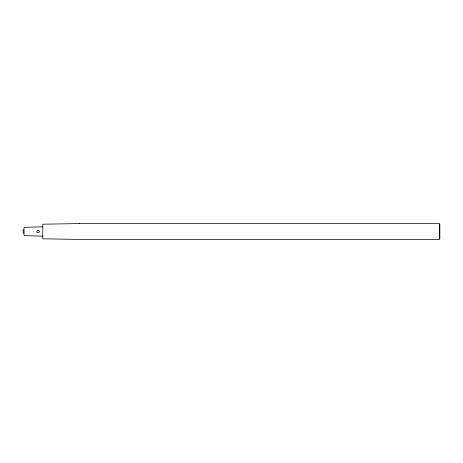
<?xml version="1.0" encoding="UTF-8"?>
<svg xmlns="http://www.w3.org/2000/svg" width="463" height="463" viewBox="0 0 463 463"><rect width="100%" height="100%" fill="white"/><g stroke="black" fill="none" stroke-linecap="round" stroke-linejoin="round"><path stroke-width="0.69" d="M42.781 226.818L24.024 227.402L24.024 235.598L42.781 236.182M38.73 230.412L37.474 230.412A1.262 1.25 -13.4 0 0 36.849 231.5A1.273 1.262 13.4 0 0 37.439 232.588L38.73 232.588A1.273 1.262 13.4 0 0 39.355 231.5A1.262 1.25 -13.4 0 0 38.747 230.412M439.85 224.034L439.85 238.966M23.15 229.469L23.15 233.531M79.306 223.577L42.781 224.196L42.781 238.804L79.306 239.423L439.393 239.423L439.393 223.577L79.306 223.577"/></g></svg>
